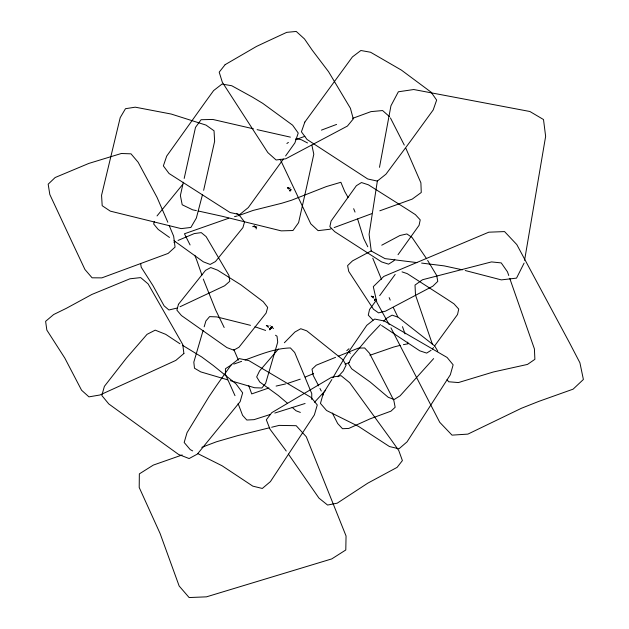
<?xml version="1.0" encoding="UTF-8"?>
<svg xmlns="http://www.w3.org/2000/svg" width="629" height="629" viewBox="0 0 629 629"><rect width="100%" height="100%" fill="white"/><g stroke="black" fill="none" stroke-linecap="round" stroke-linejoin="round"><path stroke-width="0.94" d="M311.74 399.431L311.764 393.597L294.687 352.484L290.409 347.947C274.747 348.309 259.722 354.717 245.09 359.977M377.447 180.492L369.089 234.334L371.259 251.01L384.995 258.621L416.893 262.6M524.57 260.304L545.634 136.351L543.503 119.534L529.885 111.498L413.748 89.522L398.361 91.787L390.947 105.782L379.491 167.33M183.338 182.229L180.389 195.493L182.198 204.771L192.671 209.834L196.374 210.613M184.179 178.439L195.501 127.38L201.083 119.722L212.791 119.447L253.416 128.811M256.121 228.972L256.695 226.652M203.639 190.304L214.638 141.273L214.033 130.785L206.021 125.1L171.23 114.053L135.251 107.174L125.478 108.707L120.21 117.623L101.56 195.305L102.189 205.707L110.279 211.124L181.168 228.618L190.87 227.454L196.358 218.059L202.444 194.793M154.364 221.494L153.673 223.987L158.178 229.42L169.492 237.447M290.016 191.082L290.346 189.903L290 190.862L290.441 189.887L290.032 190.689L291.369 189.675M269.778 329.879L270.211 328.338L271.555 328.031L270.077 328.354L271.524 328.141M374.711 300.505L375.143 298.964L374.68 300.222M203.128 330.382L193.818 362.155L194.487 368.209L200.722 371.881L227.651 379.83M204.181 326.797L205.88 321.002L209.606 316.615L216.84 316.906L250.499 325.335M524.091 263.103L516.527 278.128L501.337 279.889L465.248 270.525M331.86 379.515L323.235 393.565L320.452 403.417L326.569 410.509L358.616 426.446L389.469 446.551L398.99 448.791L407.034 441.865L435.881 397.206L450.333 374.766L453.139 364.828L447.101 357.461L384.319 320.994L374.695 319.06L366.77 325.335L344.771 357.516L332.812 377.872M270.541 328.236L269.794 329.36L270.965 328.079M398.023 254.706L419.079 225.316L420.219 219.875L415.407 214.646L407.6 209.583L368.405 184.816L361.478 182.544L356.36 185.72L331.074 221.07L329.863 226.668L334.683 231.653L381.646 261.931L388.58 264.164L393.738 260.87L394.808 259.329M283.372 159.09L248.274 207.594L239.688 214.56L230.057 212.523L169.044 173.494L163.367 165.899L166.685 156.11L205.856 101.293L213.624 90.568L222.013 84.066L231.731 85.733L252.52 97.173L262.773 103.376L292.627 125.195L298.217 133.057L294.883 142.932L285.597 155.945M432.382 349.079L433.475 347.546M434.56 346.013L457.535 314.508L458.722 309.083L453.957 303.815L446.197 298.696L407.222 273.623L402.041 271.877M376.48 300.017L369.53 309.554L368.272 315.137L373.044 320.161M379.68 295.63L395.161 274.425M157.038 215.92L182.685 184.454M433.64 358.601L400.083 395.822L394.194 399.494L388.235 397.284L370.214 382.055L351.642 368.775L348.49 363.696L351.32 357.697L368.618 337.065L380.482 324.548M337.985 376.787L343.206 371.086L346.107 365.064L343.041 359.843L306.763 330.846L300.772 328.731L294.907 332.026L284.371 342.75M314.524 402.253L325.586 390.279M290.118 190.343L290.598 189.824M278.38 349.04L259.557 370.937L256.671 376.913L259.777 382.015L278.222 395.437L287.524 403.307M383.714 321.175L386.292 318.478L392.119 315.145L398.126 317.205L434.663 345.919L437.776 351.124M348.969 348.741L346.768 350.699M286.887 143.498L288.397 142.406M271.476 327.001L272.066 326.608L271.885 327.214L271.775 326.695L273.434 328.652M231.213 364.993L225.441 368.736L225.449 374.436L234.994 395.665M431.101 350.306L426.659 353.097L419.74 350.809L381.599 325.484M271.272 327.481L271.885 327.111M381.756 245.2L399.918 235.513L406.869 233.949L412.003 237.4L426.643 258.786M371.464 250.759L352.499 260.878L347.609 265.603L348.725 271.39L373.477 309.256L378.564 312.888L385.577 311.127L432.878 286.148L437.776 281.375L436.691 275.471L427.649 260.445M177.598 307.927L168.918 309.987L164.106 305.859L152.933 285.566L141.203 267.215L140.629 263.425M180.036 306.748L224.647 285.77L229.782 281.265L228.956 275.455L206.115 236.606L201.256 232.62L194.298 233.571L178.046 240.435M173.942 242.307L175.585 241.56M345.077 364.262L349.284 362.477M305.254 377.046L313.635 373.555M335.556 357.351L316.253 365.197L312 369.231L313.297 375.615L318.644 385.852M338.19 356.289L358.365 348.12L364.647 347.963L369.451 353.191L389.823 392.606L393.864 400.602L395.154 407.27L390.971 411.154L370.166 418.812L348.804 428.428L342.49 428.711L337.671 423.521L332.316 413.017M300.253 379.161L287.178 383.533M182.19 454.956L153.327 465.09L139.347 473.889L139.206 487.467L160.096 533.494L179.147 585.992L189.125 597.55L206.477 596.842L331.774 558.898L345.793 549.974L346.052 535.979L306.299 436.785L296.188 425.699L279.15 425.393L271.634 427.256M241.615 361.337L233.815 364.097M331.546 228.579L329.808 229.255L318.117 230.654L310.781 223.83L280.196 159.247M334.164 227.564L371.708 213.687M238.328 215.708L253.125 210.416L281.753 203.246L291.463 200.258L326.38 186.554L340.863 182.276L344.692 191.46L348.081 197.427M336.578 124.416L321.419 130.132M201.783 447.337L216.47 441.778L237.558 435.661L269.762 427.72M352.665 118.338L370.984 111.624L382.589 110.555L389.327 116.491M295.732 139.685L304.9 136.289M379.798 210.809L412.223 199.102L421.265 192.49L420.895 182.835L405.902 148.381M305.089 403.488L274.81 413.049M228.752 218.232L184.446 233.784L190.084 244.948M270.494 414.393L254.03 419.653L246.82 420.03L242.582 415.352L238.124 403.621M252.882 226.747L254.493 226.275L255.508 227.116L254.564 226.33L253.086 226.55L254.493 226.275L255.484 227.195L254.431 226.196L255.468 227.226M268.929 387.944L251.718 393.911L248.762 385.711M234.515 216.651L237.377 215.944M369.946 355.251L393.636 347.051L400.193 345.352M276.1 386.08L285.574 383.934M403.409 344.653L408.072 343.788L407.592 342.137M290.409 188.008L290.244 187.961M270.289 325.846L269.99 325.751M289.081 188.228L287.374 187.757M373.469 296.762L371.228 296.133M268.544 326.129L266.303 325.507M421.611 263.079L444.129 265.87L462.433 269.833M254.698 226.401L253.707 226.243L254.965 226.542M198.229 210.998L222.344 216.313L281.234 230.867L292.957 230.528L298.594 222.666L306.645 186.868L313.8 154.223L311.89 145.22M257.112 129.645L290.401 137.138M295.929 138.466L301.448 139.795L307.542 142.964M230.348 380.624L254.596 387.747L261.837 387.991L265.595 383.478L277.719 342.129L277.027 336.224L275.502 335.226M265.619 330.437L254.973 326.773M300.355 412.42L296.11 410.808L292.147 407.348M192.663 450.899L190.225 449.609L184.171 442.47L187.049 432.642L208.914 396.781L216.431 385.695L231.236 364.796L239.232 358.593L248.84 360.606L311.3 397.567L317.275 404.974L314.374 414.888L299.703 437.194L270.423 481.602L262.309 488.458L252.803 486.138L222.108 465.79L197.545 453.478M179.949 343.764L165.71 334.337L155.214 330.154L147.037 334.345L126.303 358.263L104.39 386.355L101.819 395.492L108.778 403.936L155.308 437.682L178.597 454.452L189.117 458.549L197.372 454.091L240.136 401.648L242.652 392.842L235.954 383.824L213.302 365.535L201.712 356.95L182.371 345.211M174.005 240.71L203.356 261.821L210.149 264.447L215.464 261.554L242.92 227.627L244.516 221.966L240.144 216.258L236.465 213.38M287.72 188.032L289.002 189.211M371.684 296.495L373.367 298.044M266.759 325.869L268.434 327.418M349.237 352.075L350.337 353.349M286.242 451.032L270.014 429.222L266.334 419.779L271.759 412.671L331.562 377.266L341.075 375.678L349.693 382.715L390.648 439.066L398.778 450.568L402.403 460.585L397.111 467.363L367.745 483.19L337.183 503.192L327.591 505.048L318.95 498.097L288.389 454.091M447.062 379.554L448.626 381.764L458.423 382.566L493.388 371.975L527.487 364.419L534.886 359.324L534.406 348.898L509.71 278.262M397.787 316.874L393.353 307.644M389.147 324.525L376.873 302.415L373.296 286.651L383.784 276.438L488.804 232.187L504.552 231.59L516.802 244.579L569.481 342.742L579.907 362.76L583.39 379.476L573.113 389.154L538.833 401.373L521.472 408.252L467.897 434.112L452.023 435.134L439.734 422.295L390.931 327.874M390.444 117.945L404.29 145.095M224.183 327.512L215.653 309.995L203.293 279.079M319.957 388.447L321.27 391.049M367.784 246.772L363.68 238.462L357.618 219.002M322.465 393.44L323.259 395.036M381.457 279.276L372.761 258.212M233.807 349.472L238.407 360.142M389.17 297.619L390.216 300.127M169.28 225.748L173.667 236.245L175.051 247.103L168.147 253.408L101.843 277.869L92.086 277.806L84.931 269.487L73.208 244.571L49.817 194.51L48.174 184.187L55.14 177.527L88.823 163.422L121.318 153.5L130.997 153.83L138.136 162.235L157.046 197.396L167.817 222.241M353.663 208.702L355.023 212.083M402.481 326.648L405.06 333.897M508.751 275.502L507.469 271.822L501.234 262.906L491.493 261.916L422.515 279.74L415.014 285.071L415.51 295.04L432.532 344.653M201.917 275.07L197.49 262.309A46.389 11.047 72.3 0 0 194.786 255.288M178.447 304.31L176.891 310.144L181.443 315.546L226.904 347.593L233.721 350.156L239.004 347.224L266.13 313.061L267.671 307.392L263.252 301.716L240.899 284.835L217.571 270.156L210.762 267.545L205.518 270.36L178.447 304.31M304.837 122.065L301.425 131.823L307.031 139.465L367.698 178.966L377.314 181.081L385.962 174.186L410.69 140.904L433.208 109.933L436.644 100.09L431.109 92.18L401.436 70.126L370.567 52.246L360.865 50.501L352.405 56.932L304.837 122.065M270.211 328.338L269.747 329.596L270.336 328.314L271.555 328.031L270.211 328.338M225.143 64.653L219.199 72.154L222.328 82.25L267.836 152.588L276.107 159.978L285.715 158.807L347.405 126.075L353.294 118.92L350.424 108.282L328.542 71.682L312.283 50.257L304.483 38.935L296.243 31.45L286.714 32.354L266.602 41.679L256.522 46.42L225.143 64.653M183.896 353.514L175.837 360.393L150.504 371.998L99.901 394.996L88.948 396.86L81.589 390.247L64.811 358.082L46.845 330.099L45.61 321.34L53.646 314.539L66.328 308.328L91.826 294.474L129.896 278.804L140.668 277.601L148.114 283.907L182.74 344.488L183.896 353.514M289.191 188.236L288.098 187.985L289.136 188.236M373.618 296.762L372.187 296.44L373.547 296.762"/></g></svg>
